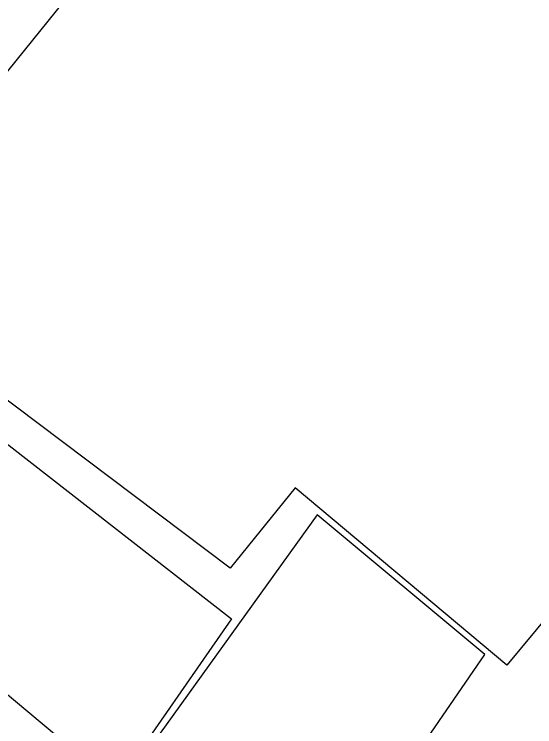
# Model space of a CAD drawing. Header units: metres. Extents: x 5050628 to 5051714, y 2427166 to 2427740.
# Drawn here: x 5051273.75 to 5051280.74, y 2427388.05 to 2427397.62 of the extents above; entities that cross this region are included whole.
import ezdxf

# ---------------------------------------------------------------- set-up
doc = ezdxf.new("R2010")
doc.units = ezdxf.units.M
doc.layers.add('LEVANTAMIENTO', color=253, linetype='Continuous', true_color=0xbebebe)
doc.layers.add('ORTOFOTO', color=7, linetype='Continuous')
picture_1 = doc.add_image_def('image1.jpg', size_in_pixel=(6889, 5778))

msp = doc.modelspace()

# ---------------------------------------------------------------- linework, layer by layer
at = {"layer": 'LEVANTAMIENTO'}
for points in [[(5051289.11, 2427390.301), (5051284.371, 2427393.707), (5051280.363, 2427388.881), (5051277.523, 2427391.263), (5051276.648, 2427390.181), (5051271.505, 2427394.053), (5051272.909, 2427395.931), (5051265.039, 2427402.401), (5051263.829, 2427400.893), (5051263.785, 2427400.769), (5051254.937, 2427408.9217), (5051248.601, 2427414.22), (5051248.601, 2427414.22), (5051255.0264, 2427421.7508)], [(5051272.909, 2427395.931), (5051277.9762, 2427402.2144)], [(5051276.668, 2427389.503), (5051275.111, 2427387.265), (5051272.358, 2427389.563), (5051272.591, 2427389.79), (5051272.251, 2427390.151), (5051271.951, 2427389.831), (5051269.575, 2427391.809), (5051271.259, 2427393.716), (5051276.668, 2427389.503)], [(5051277.816, 2427390.9), (5051274.824, 2427386.741), (5051274.509, 2427386.285), (5051277.065, 2427384.6), (5051277.391, 2427385.122), (5051280.069, 2427389.023), (5051277.816, 2427390.9)]]:
    msp.add_lwpolyline(points, dxfattribs=at)

# ---------------------------------------------------------------- pictures from other files: only their frames are drawn
at = {"layer": 'ORTOFOTO'}
image = msp.add_image(picture_1, insert=(5050758.8887, 2427166.4673), size_in_units=(683.8504, 573.5647), dxfattribs=at)
image.dxf.flags = 11

doc.saveas('drawing.dxf')
